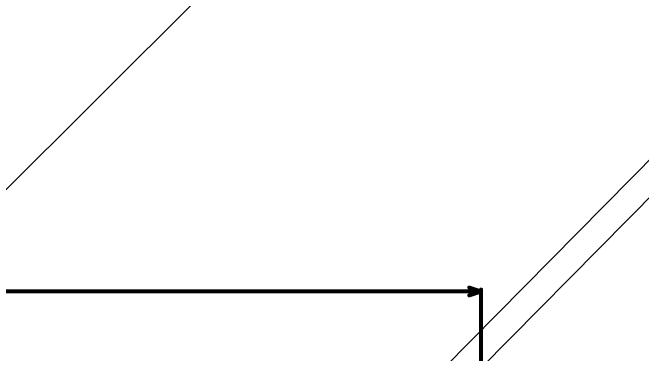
# Model space of a CAD drawing. Header units: millimetres. Extents: x 0 to 214, y 0 to 214.
# Drawn here: x 5.594 to 8.777, y 4.841 to 6.571 of the extents above; entities that cross this region are included whole.
import ezdxf

# ---------------------------------------------------------------- set-up
doc = ezdxf.new("R2010")
doc.units = ezdxf.units.MM
doc.header["$MEASUREMENT"] = 0
for name, color, linetype in [('BottomSolder', 6, 'Continuous'), ('Mechanical1', 6, 'Continuous'), ('TopSolder', 216, 'Continuous')]:
    doc.layers.add(name, color=color, linetype=linetype)

msp = doc.modelspace()

# ---------------------------------------------------------------- linework, layer by layer
at = {"layer": 'BottomSolder'}
for p in [(0.0133, 0.1332), (7.9609, 4.7717)]:
    msp.add_line(p, (214.0512, 213.9829), dxfattribs=at)
at = {"layer": 'Mechanical1', "const_width": 0.02}
for points in [[(7.9015, 5.18), (7.9615, 5.16)], [(4.4884, 5.16), (7.9615, 5.16)], [(7.9015, 5.14), (7.9615, 5.16)], [(7.9615, 4.7875), (7.9615, 5.17)]]:
    msp.add_lwpolyline(points, dxfattribs=at)
at = {"layer": 'Mechanical1', "const_width": 0.01}
for points in [[(7.8965, 5.18, 1), (7.9065, 5.18, 1)], [(7.9565, 5.17, 1), (7.9665, 5.17, 1)], [(7.9565, 5.16, 1), (7.9665, 5.16, 1)], [(7.9565, 5.16, 1), (7.9665, 5.16, 1)], [(7.9565, 5.16, 1), (7.9665, 5.16, 1)], [(7.8965, 5.14, 1), (7.9065, 5.14, 1)]]:
    msp.add_lwpolyline(points, format="xyb", close=True, dxfattribs=at)
at = {"layer": 'TopSolder'}
for p in [(0.0133, 0.1332), (7.7735, 4.7724)]:
    msp.add_line(p, (214.0512, 213.9829), dxfattribs=at)

doc.saveas('drawing.dxf')
